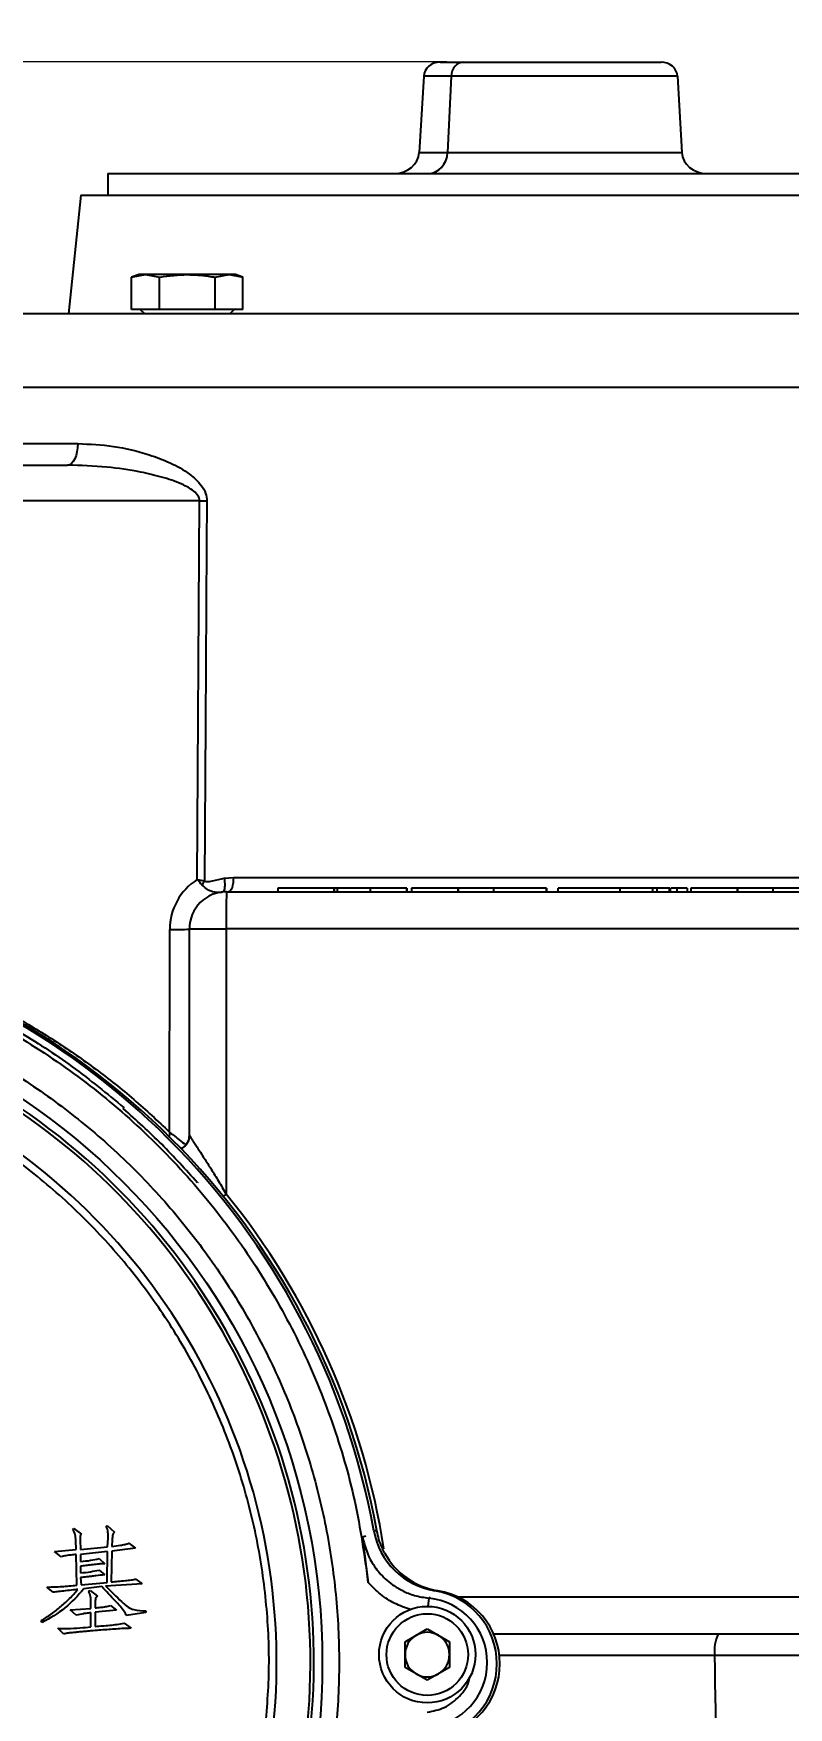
# Model space of a CAD drawing. Header units: millimetres. Extents: x 2055 to 5101, y 917 to 3070.
# Drawn here: x 2974.2 to 3076, y 2629.2 to 2854.7 of the extents above; entities that cross this region are included whole.
import ezdxf

# ---------------------------------------------------------------- set-up
doc = ezdxf.new("R2010")
doc.units = ezdxf.units.MM
doc.layers.add('AM_5', color=3, linetype='Continuous', lineweight=25)
doc.styles.add('SLDTEXTSTYLE1', font='txt.shx', dxfattribs={"width": 0.7, "bigfont": 'gbcbig.shx'})
doc.dimstyles.new('SLDDIMSTYLE12$0', dxfattribs={"dimtxt": 12, "dimasz": 10, "dimexe": 0, "dimexo": 0.0625, "dimgap": 0.875, "dimtad": 1, "dimdec": 1, "dimlfac": 1.8, "dimrnd": 1e-09, "dimzin": 12, "dimdsep": 46, "dimtxsty": 'SLDTEXTSTYLE1', "dimcen": 0.09, "dimdle": 8.16, "dimclrd": 3, "dimclre": 3, "dimadec": 0, "dimazin": 3, "dimtfac": 1, "dimtdec": 1, "dimtofl": 0, "dimtmove": 0, "dimatfit": 3, "dimfxl": 0, "dimfrac": 2, "dimtolj": 1, "dimlwd": 5, "dimlwe": 5, "dimarcsym": 0})

# ---------------------------------------------------------------- blocks, each defined once
blk = doc.blocks.new('*D55')
at = {"layer": 'AM_5', "color": 3, "lineweight": 5, "transparency": 16777216}
blk.add_line((2908.95, 2807.12), (2908.95, 2868.62), dxfattribs=at)
at = {"layer": 'AM_5', "color": 3, "linetype": 'Continuous', "lineweight": 5, "transparency": 16777216}
for p, q in [((2918.95, 2868.62), (3168.95, 2868.62)), ((3178.95, 2807.12), (3178.95, 2868.62))]:
    blk.add_line(p, q, dxfattribs=at)
at = {"layer": 'AM_5', "color": 3, "transparency": 16777216}
for points in [[(2918.95, 2870.28), (2918.95, 2866.95), (2908.95, 2868.62)], [(3168.95, 2870.28), (3168.95, 2866.95), (3178.95, 2868.62)]]:
    blk.add_solid(points, dxfattribs=at)
at = {"layer": 'Defpoints', "color": 0, "transparency": 16777216}
for p in [(3178.95, 2868.62), (2908.95, 2807.06), (3178.95, 2807.06)]:
    blk.add_point(p, dxfattribs=at)
at = {"layer": 'AM_5', "color": 0, "transparency": 16777216, "insert": (3043.95, 2883.21), "char_height": 12, "attachment_point": 5, "style": 'SLDTEXTSTYLE1'}
blk.add_mtext('\\A1;{\\H2.28571x;%%C270}', dxfattribs=at)
blk = doc.blocks.new('*D56')
at = {"layer": 'AM_5', "color": 3, "lineweight": 5, "transparency": 16777216}
blk.add_line((3029.97, 2850.88), (2635.57, 2850.88), dxfattribs=at)
at = {"layer": 'AM_5', "color": 3, "linetype": 'Continuous', "lineweight": 5, "transparency": 16777216}
for p, q in [((2635.57, 2840.88), (2635.57, 2527.09)), ((3041.65, 2517.09), (2635.57, 2517.09))]:
    blk.add_line(p, q, dxfattribs=at)
at = {"layer": 'AM_5', "color": 3, "transparency": 16777216}
for points in [[(2633.9, 2840.88), (2637.24, 2840.88), (2635.57, 2850.88)], [(2633.9, 2527.09), (2637.24, 2527.09), (2635.57, 2517.09)]]:
    blk.add_solid(points, dxfattribs=at)
at = {"layer": 'Defpoints', "color": 0, "transparency": 16777216}
for p in [(3030.03, 2850.88), (2635.57, 2517.09), (3041.71, 2517.09)]:
    blk.add_point(p, dxfattribs=at)
at = {"layer": 'AM_5', "color": 0, "transparency": 16777216, "insert": (2620.98, 2683.99), "char_height": 12, "attachment_point": 5, "rotation": 90, "style": 'SLDTEXTSTYLE1'}
blk.add_mtext('\\A1;{\\H2.28571x;335}', dxfattribs=at)

msp = doc.modelspace()

# ---------------------------------------------------------------- linework, layer by layer
at = {"color": 7, "linetype": 'Continuous', "lineweight": 25}
for p, q in [((3029.057, 2850.846), (3032.27, 2850.846)), ((3032.27, 2850.846), (3058.835, 2850.846)), ((3026.834, 2848.95), (3026.236, 2838.689)), ((3030.527, 2848.95), (3026.834, 2848.95)), ((3030.527, 2848.95), (3030.058, 2838.689)), ((3061.057, 2848.95), (3030.527, 2848.95)), ((3061.057, 2848.95), (3061.656, 2838.689)), ((3026.236, 2838.689), (3030.058, 2838.689)), ((3030.058, 2838.689), (3061.656, 2838.689)), ((2984.268, 2835.846), (2984.268, 2832.928)), ((2984.268, 2835.846), (2984.7, 2835.846)), ((2984.7, 2835.846), (3103.623, 2835.846)), ((2980.627, 2832.928), (2978.946, 2816.928)), ((2980.627, 2832.928), (3043.946, 2832.928)), ((3043.946, 2832.928), (3107.264, 2832.928)), ((2988.462, 2822.228), (2987.457, 2821.862)), ((2987.457, 2821.862), (2989.333, 2822.228)), ((2987.457, 2817.528), (2987.457, 2821.862)), ((2989.333, 2822.228), (2988.462, 2822.228)), ((2989.333, 2822.228), (2991.209, 2821.862)), ((2994.962, 2822.228), (2989.333, 2822.228)), ((2991.209, 2817.528), (2991.209, 2821.862)), ((3000.591, 2822.228), (2994.962, 2822.228)), ((2998.715, 2821.862), (3000.591, 2822.228)), ((2998.715, 2817.528), (2998.715, 2821.862)), ((3000.591, 2822.228), (3002.468, 2821.862)), ((3001.462, 2822.228), (3000.591, 2822.228)), ((3002.468, 2821.862), (3001.462, 2822.228)), ((3002.468, 2817.528), (3002.468, 2821.862)), ((3178.946, 2816.928), (2908.946, 2816.928)), ((2991.209, 2817.528), (2987.457, 2817.528)), ((2988.627, 2817.528), (2989.227, 2816.928)), ((2998.715, 2817.528), (2991.209, 2817.528)), ((3002.468, 2817.528), (2998.715, 2817.528)), ((3000.697, 2816.928), (3001.297, 2817.528)), ((2907.962, 2807.058), (3094.192, 2807.058)), ((2920.512, 2799.453), (2980.213, 2799.453)), ((2942.191, 2796.558), (2978.81, 2796.558)), ((2996.617, 2791.732), (2942.145, 2791.732)), ((2996.299, 2740.724), (2996.617, 2791.732)), ((2999.942, 2740.896), (3001.181, 2741.01)), ((3001.181, 2741.01), (3086.668, 2741.01)), ((3000.246, 2739.08), (3086.962, 2739.08)), ((3007.193, 2739.58), (3007.193, 2739.08)), ((3014.743, 2739.58), (3007.193, 2739.58)), ((3014.743, 2739.58), (3014.743, 2739.08)), ((3014.768, 2739.58), (3014.743, 2739.58)), ((3014.768, 2739.58), (3014.768, 2739.08)), ((3015.155, 2739.58), (3014.768, 2739.58)), ((3015.155, 2739.58), (3015.155, 2739.08)), ((3019.639, 2739.58), (3015.155, 2739.58)), ((3019.639, 2739.58), (3019.639, 2739.08)), ((3024.529, 2739.58), (3019.639, 2739.58)), ((3024.529, 2739.58), (3024.529, 2739.08)), ((3024.554, 2739.58), (3024.529, 2739.58)), ((3024.554, 2739.58), (3024.554, 2739.08)), ((3025.176, 2739.58), (3025.176, 2739.08)), ((3031.452, 2739.58), (3025.176, 2739.58)), ((3031.452, 2739.58), (3031.452, 2739.08)), ((3031.477, 2739.58), (3031.452, 2739.58)), ((3031.477, 2739.58), (3031.477, 2739.08)), ((3036.235, 2739.58), (3031.477, 2739.58)), ((3036.235, 2739.58), (3036.235, 2739.08)), ((3043.362, 2739.58), (3036.235, 2739.58)), ((3043.362, 2739.58), (3043.362, 2739.08)), ((3043.387, 2739.58), (3043.362, 2739.58)), ((3043.387, 2739.58), (3043.387, 2739.08)), ((3044.917, 2739.58), (3044.917, 2739.08)), ((3053.278, 2739.58), (3053.278, 2739.08)), ((3057.695, 2739.58), (3057.695, 2739.08)), ((3058.27, 2739.58), (3058.27, 2739.08)), ((3059.942, 2739.58), (3059.942, 2739.08)), ((3060.064, 2739.58), (3059.942, 2739.58)), ((3060.064, 2739.58), (3060.064, 2739.08)), ((3060.958, 2739.58), (3060.958, 2739.08)), ((3062.355, 2739.58), (3060.958, 2739.58)), ((3062.355, 2739.58), (3062.355, 2739.08)), ((3062.38, 2739.58), (3062.355, 2739.58)), ((3062.38, 2739.58), (3062.38, 2739.08)), ((3062.842, 2739.58), (3062.842, 2739.08)), ((3069.118, 2739.58), (3062.842, 2739.58)), ((3069.118, 2739.58), (3069.118, 2739.08)), ((3069.142, 2739.58), (3069.118, 2739.58)), ((3069.142, 2739.58), (3069.142, 2739.08)), ((3073.901, 2739.58), (3069.142, 2739.58)), ((3073.901, 2739.58), (3073.901, 2739.08)), ((3081.028, 2739.58), (3073.901, 2739.58)), ((2992.583, 2706.694), (2992.592, 2733.975)), ((2995.247, 2734.08), (3000.2, 2734.08)), ((2995.247, 2706.25), (2995.247, 2734.08)), ((3086.915, 2734.08), (3000.2, 2734.08)), ((3000.2, 2734.08), (3000.2, 2698.355)), ((2986.332, 2709.871), (2986.413, 2709.952)), ((2995.247, 2706.25), (2995.283, 2706.182)), ((2996.404, 2699.953), (2996.327, 2699.876)), ((2979.55, 2653.19), (2979.678, 2653.317)), ((2979.678, 2653.317), (2980.699, 2652.552)), ((2984.018, 2653.573), (2984.146, 2653.7)), ((2984.146, 2653.7), (2985.167, 2652.807)), ((3019.051, 2652.248), (3018.592, 2652.142)), ((3020.522, 2652.984), (3020.106, 2652.984)), ((2977.061, 2650.19), (2979.997, 2650.445)), ((2977.955, 2649.488), (2977.061, 2650.19)), ((2979.997, 2650.445), (2979.933, 2651.658)), ((2980.508, 2651.722), (2980.572, 2650.445)), ((2980.572, 2650.445), (2984.21, 2650.828)), ((2984.21, 2650.19), (2980.572, 2649.807)), ((2984.146, 2646.041), (2984.21, 2650.19)), ((2984.21, 2650.828), (2984.273, 2651.977)), ((2984.784, 2650.254), (2984.72, 2646.105)), ((2984.848, 2651.786), (2984.784, 2650.892)), ((2987.975, 2650.637), (2984.784, 2650.254)), ((2987.082, 2651.339), (2987.975, 2650.637)), ((2980.061, 2645.658), (2979.997, 2649.807)), ((2980.572, 2649.807), (2980.572, 2648.85)), ((2980.572, 2648.211), (2980.572, 2647.318)), ((2983.061, 2649.233), (2983.827, 2648.531)), ((2980.572, 2646.68), (2980.635, 2645.722)), ((2980.635, 2645.722), (2984.146, 2646.041)), ((2983.061, 2647.701), (2983.827, 2647.063)), ((2988.869, 2645.85), (2983.954, 2645.531)), ((2988.039, 2646.488), (2988.869, 2645.85)), ((2976.87, 2644.701), (2976.04, 2645.403)), ((2983.444, 2645.467), (2981.018, 2645.148)), ((2981.657, 2644.829), (2981.848, 2644.956)), ((2981.848, 2644.956), (2982.869, 2644.191)), ((2981.976, 2642.531), (2981.976, 2643.361)), ((3027.51, 2643.91), (3027.405, 2642.806)), ((3027.73, 2644.041), (3027.51, 2643.91)), ((3028.749, 2644.907), (3028.333, 2644.907)), ((3031.407, 2644.08), (3156.912, 2644.08)), ((2979.168, 2642.34), (2981.976, 2642.531)), ((2979.997, 2641.638), (2979.168, 2642.34)), ((2981.976, 2640.042), (2981.976, 2641.957)), ((2982.55, 2643.169), (2982.55, 2642.595)), ((2985.422, 2642.276), (2982.55, 2642.02)), ((2982.55, 2642.02), (2982.55, 2640.106)), ((2984.593, 2642.914), (2985.422, 2642.276)), ((2989.379, 2641.957), (2986.763, 2641.574)), ((2989.379, 2642.212), (2989.379, 2641.957)), ((2975.402, 2640.616), (2975.274, 2640.872)), ((2978.274, 2639.085), (2977.508, 2639.85)), ((2986.444, 2640.552), (2987.401, 2639.85)), ((3024.319, 2638.039), (3027.319, 2639.771)), ((3027.319, 2639.771), (3030.319, 2638.039)), ((3151.959, 2639.08), (3036.275, 2639.08)), ((3024.319, 2634.575), (3024.319, 2638.039)), ((3030.319, 2638.039), (3030.319, 2634.575)), ((3027.319, 2632.843), (3024.319, 2634.575)), ((3030.319, 2634.575), (3027.319, 2632.843)), ((3066.094, 2636.185), (3037.057, 2636.185))]:
    msp.add_line(p, q, dxfattribs=at)
at = {"color": 7, "linetype": 'Continuous', "lineweight": 25, "flags": 128}
for points in [[(2980.213, 2799.453), (2980.178, 2798.883), (2980.092, 2798.337), (2979.96, 2797.837), (2979.785, 2797.4), (2979.575, 2797.042), (2979.336, 2796.776), (2979.078, 2796.613), (2978.81, 2796.558)], [(2997.607, 2791.732), (2997.569, 2785.736), (2997.416, 2761.751), (2997.281, 2740.543)], [(3001.181, 2741.01), (3001.165, 2740.63), (3001.128, 2740.267), (3001.069, 2739.933), (3000.992, 2739.641), (3000.9, 2739.403), (3000.795, 2739.226), (3000.681, 2739.117), (3000.563, 2739.08)], [(2994.638, 2704.813), (2994.517, 2704.705), (2994.139, 2704.46)], [(3000.2, 2698.355), (2999.902, 2698.113), (2999.815, 2698.042)]]:
    msp.add_lwpolyline(points, dxfattribs=at)
at = {"color": 7, "linetype": 'Continuous', "lineweight": 25}
for centre, radius in [((2921.689, 2635.233), 91.48), ((3027.319, 2636.307), 6.5), ((3027.319, 2636.307), 5.5)]:
    msp.add_circle(centre, radius, dxfattribs=at)
for centre, radius, start, end in [((2997.112, 2873.133), 81.402, 269.65161, 270.34839), ((2991.642, 2743.379), 6.312, 327.47153, 333.29916), ((3000.247, 2734.08), 5, 90.00123, 180.00123), ((3135.305, 2735.33), 135.111, 178.40951, 180.53004), ((2921.727, 2635.06), 99.998, 10.32572, 79.67183), ((2922.144, 2635.06), 99.998, 10.32572, 79.67183), ((2992.952, 2779.086), 45.112, 269.5425, 272.91525), ((2921.689, 2635.233), 90.341, 353.64897, 186.35103), ((2921.689, 2635.233), 89.875, 353.64897, 186.35103), ((2921.689, 2635.233), 85.319, 353.33017, 186.66983), ((2993.247, 2706.25), 2, 314.08939, 0.00468), ((2922.343, 2635.058), 100.34, 8.89486, 39.11087), ((3029.943, 2654.777), 10, 190.32569, 260.73004), ((3030.36, 2654.776), 10, 208.40155, 260.73043), ((3026.689, 2635.233), 8.715, 275.40246, 84.59754), ((3026.725, 2635.058), 9.98, 279.27074, 80.72926), ((3027.141, 2635.058), 9.98, 279.27074, 80.72926), ((3027.319, 2636.307), 3, 120, 180), ((3027.319, 2636.307), 3, 60, 120), ((3027.319, 2636.307), 3, 0, 60), ((3071.098, 2636.873), 5.051, 154.09074, 187.8297), ((3027.319, 2636.307), 3, 180, 240), ((3027.319, 2636.307), 3, 300, 0), ((3027.319, 2636.307), 3, 240, 300)]:
    msp.add_arc(centre, radius, start, end, dxfattribs=at)
for centre, major_axis, ratio, start_param, end_param in [((3029.057, 2848.846), (2.226, 0), 0.8985911, 1.5707963, 3.0892328), ((3032.27, 2848.846), (0, 2), 0.8726727, 0, 1.5184364), ((3058.835, 2848.846), (2.226, 0), 0.8985911, 0.0523599, 1.5707963), ((3022.902, 2838.846), (3.339, 0), 0.8985911, 4.712389, 6.2308254), ((3027.443, 2838.846), (0, 3), 0.8726727, 3.1415927, 4.6600291), ((3064.99, 2838.846), (3.339, 0), 0.8985911, 3.1939525, 4.712389), ((3000.592, 2733.975), (5.273, 6.017), 0.999674, 1.2862569, 2.290243)]:
    msp.add_ellipse(centre, major_axis=major_axis, ratio=ratio, start_param=start_param, end_param=end_param, dxfattribs=at)
for points, knots in [([(2991.209, 2821.862), (2991.243, 2821.868), (2992.48, 2822.092), (2993.738, 2822.161), (2994.962, 2822.228)], [0, 0, 0, 0, 0.0269953, 1, 1, 1, 1]), ([(2994.962, 2822.228), (2995.903, 2822.188), (2997.162, 2822.134), (2998.401, 2821.917), (2998.715, 2821.862)], [0, 0, 0, 0, 0.7469333, 1, 1, 1, 1]), ([(2980.213, 2799.453), (2981.816, 2799.381), (2985.021, 2799.238), (2989.199, 2798.212), (2992.656, 2796.943), (2995.073, 2795.596), (2996.699, 2794.146), (2997.492, 2792.841), (2997.572, 2792.073), (2997.607, 2791.732)], [0, 0, 0, 0, 0.2471586, 0.4942516, 0.6433281, 0.7917771, 0.8949186, 0.9533643, 1, 1, 1, 1]), ([(2996.617, 2791.732), (2996.605, 2791.862), (2996.584, 2792.082), (2996.352, 2792.562), (2995.62, 2793.3), (2993.926, 2794.181), (2991.489, 2794.993), (2988.104, 2795.765), (2983.859, 2796.401), (2980.582, 2796.503), (2978.81, 2796.558)], [0, 0, 0, 0, 0.0195506, 0.0331429, 0.0802921, 0.1758879, 0.3265534, 0.4794068, 0.7186286, 1, 1, 1, 1]), ([(2996.964, 2739.985), (2996.749, 2740.228), (2996.531, 2740.473), (2996.301, 2740.721), (2996.299, 2740.724)], [0, 0, 0, 0, 0.988646, 1, 1, 1, 1]), ([(2996.299, 2740.724), (2996.302, 2740.724), (2996.635, 2740.661), (2996.96, 2740.602), (2997.281, 2740.543)], [0, 0, 0, 0, 0.0113379, 1, 1, 1, 1]), ([(2997.281, 2740.543), (2997.355, 2740.519), (2997.709, 2740.403), (2998.621, 2740.644), (2999.425, 2740.797), (2999.942, 2740.896)], [0, 0, 0, 0, 0.0857974, 0.4114987, 1, 1, 1, 1]), ([(2999.942, 2740.896), (2999.971, 2740.654), (3000.029, 2740.169), (2999.995, 2739.557), (2999.876, 2739.117), (2999.736, 2739.038), (2999.666, 2738.998)], [0, 0, 0, 0, 0.2500015, 0.500002, 0.7500015, 1, 1, 1, 1]), ([(2999.666, 2738.998), (2999.253, 2738.981), (2998.632, 2738.955), (2997.658, 2739.349), (2997.196, 2739.772), (2996.964, 2739.985)], [0, 0, 0, 0, 0.498626, 0.748287, 1, 1, 1, 1]), ([(3053.278, 2739.58), (3052.575, 2739.58), (3051.169, 2739.58), (3049.211, 2739.58), (3047.645, 2739.58), (3046.26, 2739.58), (3045.146, 2739.58), (3045.024, 2739.58), (3044.968, 2739.58)], [0, 0, 0, 0, 0.1292458, 0.2582816, 0.3873313, 0.5166242, 0.7750014, 1, 1, 1, 1]), ([(3057.695, 2739.58), (3057.336, 2739.58), (3056.618, 2739.58), (3055.111, 2739.58), (3053.973, 2739.58), (3053.278, 2739.58)], [0, 0, 0, 0, 0.2802018, 0.5601492, 1, 1, 1, 1]), ([(3058.27, 2739.58), (3058.146, 2739.58), (3057.925, 2739.58), (3057.766, 2739.58), (3057.695, 2739.58)], [0, 0, 0, 0, 0.5575041, 1, 1, 1, 1]), ([(3059.942, 2739.58), (3059.629, 2739.58), (3059.069, 2739.58), (3058.514, 2739.58), (3058.27, 2739.58)], [0, 0, 0, 0, 0.5605094, 1, 1, 1, 1]), ([(3060.958, 2739.58), (3060.805, 2739.58), (3060.496, 2739.58), (3060.215, 2739.58), (3060.187, 2739.58), (3060.182, 2739.58)], [0, 0, 0, 0, 0.4465927, 0.894873, 1, 1, 1, 1]), ([(2942.798, 2732.897), (2944.616, 2732.526), (2949.159, 2731.599), (2956.315, 2729.325), (2964.21, 2726.167), (2971.236, 2722.608), (2977.363, 2718.91), (2982.68, 2715.207), (2987.796, 2711.166), (2990.988, 2708.185), (2992.583, 2706.694)], [0, 0, 0, 0, 0.0975887, 0.2437225, 0.3941025, 0.5444826, 0.6574031, 0.7703236, 0.8851618, 1, 1, 1, 1]), ([(3005.405, 2625.444), (3005.656, 2628.339), (3006.163, 2634.178), (3005.761, 2643.036), (3004.478, 2651.898), (3002.228, 2660.624), (2999.065, 2669.059), (2995.044, 2677.065), (2990.254, 2684.517), (2984.767, 2691.365), (2978.603, 2697.61), (2971.757, 2703.233), (2964.273, 2708.157), (2956.262, 2712.278), (2947.857, 2715.526), (2939.204, 2717.83), (2930.453, 2719.258), (2924.594, 2719.433), (2921.689, 2719.52)], [0, 0, 0, 0, 0.0612816, 0.1235957, 0.1866179, 0.25, 0.3133821, 0.3764043, 0.4387184, 0.5, 0.5612816, 0.6235957, 0.6866179, 0.75, 0.8133821, 0.8764043, 0.9387184, 1, 1, 1, 1]), ([(2992.583, 2706.694), (2992.583, 2706.69), (2992.582, 2706.682), (2992.581, 2706.669), (2992.579, 2706.653), (2992.577, 2706.631), (2992.573, 2706.596), (2992.567, 2706.542), (2992.559, 2706.459), (2992.545, 2706.328), (2992.528, 2706.166), (2992.514, 2706.046), (2992.508, 2705.988)], [0, 0, 0, 0, 0.0160629, 0.0350859, 0.0542719, 0.0839567, 0.1299005, 0.2010605, 0.3114552, 0.4833594, 0.7534512, 1, 1, 1, 1]), ([(2992.583, 2706.694), (2992.586, 2706.692), (2992.593, 2706.687), (2992.603, 2706.679), (2992.616, 2706.669), (2992.634, 2706.655), (2992.661, 2706.633), (2992.703, 2706.6), (2992.769, 2706.548), (2992.872, 2706.467), (2993.035, 2706.339), (2993.301, 2706.129), (2993.828, 2705.714), (2994.398, 2705.265), (2994.707, 2705.027), (2994.791, 2704.962)], [0, 0, 0, 0, 0.0037041, 0.0080975, 0.0125246, 0.0193728, 0.0299691, 0.0463741, 0.0718081, 0.111377, 0.1734656, 0.2730827, 0.4438375, 0.8493193, 1, 1, 1, 1]), ([(2994.636, 2704.831), (2994.532, 2704.718), (2994.404, 2704.578), (2994.141, 2704.492), (2994.088, 2704.476)], [0, 0, 0, 0, 0.8023421, 1, 1, 1, 1]), ([(2995.282, 2706.184), (2995.246, 2705.971), (2995.191, 2705.637), (2994.958, 2705.179), (2994.779, 2704.969), (2994.686, 2704.861)], [0, 0, 0, 0, 0.4634369, 0.7234421, 1, 1, 1, 1]), ([(2995.283, 2706.182), (2995.283, 2706.182), (2995.296, 2706.157), (2995.406, 2705.988), (2995.614, 2705.674), (2995.915, 2705.222), (2996.29, 2704.655), (2996.741, 2703.967), (2997.377, 2702.986), (2998.199, 2701.687), (2999.194, 2700.068), (2999.858, 2698.938), (3000.2, 2698.355)], [0, 0, 0, 0, 0.0016797, 0.0649717, 0.1327393, 0.2065082, 0.2857099, 0.3737676, 0.4712733, 0.6396437, 0.8141799, 1, 1, 1, 1]), ([(2979.933, 2651.658), (2979.917, 2651.926), (2979.885, 2652.461), (2979.662, 2652.947), (2979.55, 2653.19)], [0, 0, 0, 0, 0.5014294, 1, 1, 1, 1]), ([(2980.699, 2652.552), (2980.681, 2652.545), (2980.645, 2652.533), (2980.588, 2652.482), (2980.528, 2652.361), (2980.485, 2652.099), (2980.499, 2651.873), (2980.508, 2651.722)], [0, 0, 0, 0, 0.0627384, 0.1251056, 0.2501602, 0.4999525, 1, 1, 1, 1]), ([(2984.273, 2651.977), (2984.28, 2652.25), (2984.291, 2652.663), (2984.206, 2653.21), (2984.08, 2653.454), (2984.018, 2653.573)], [0, 0, 0, 0, 0.5004867, 0.7563958, 1, 1, 1, 1]), ([(2985.167, 2652.807), (2985.126, 2652.783), (2985.044, 2652.735), (2984.949, 2652.57), (2984.858, 2652.254), (2984.852, 2651.973), (2984.848, 2651.786)], [0, 0, 0, 0, 0.1246065, 0.249783, 0.4997551, 1, 1, 1, 1]), ([(3021.564, 2650.02), (3021.446, 2650.251), (3021.15, 2650.832), (3020.777, 2651.819), (3020.608, 2652.594), (3020.522, 2652.984)], [0, 0, 0, 0, 0.2461834, 0.6204204, 1, 1, 1, 1]), ([(2984.784, 2650.892), (2985.174, 2650.94), (2985.758, 2651.012), (2986.436, 2651.123), (2986.754, 2651.198), (2986.895, 2651.241), (2986.966, 2651.262), (2987.026, 2651.29), (2987.063, 2651.323), (2987.082, 2651.339)], [0, 0, 0, 0, 0.49996, 0.749982, 0.8747254, 0.9164061, 0.9376784, 0.9687122, 1, 1, 1, 1]), ([(3019.363, 2646.023), (3019.243, 2647.091), (3019.002, 2649.237), (3018.729, 2651.171), (3018.592, 2652.142)], [0, 0, 0, 0, 0.4975573, 1, 1, 1, 1]), ([(3018.592, 2652.142), (3018.867, 2651.108), (3019.238, 2649.715), (3020.192, 2648.181), (3020.871, 2647.301), (3021.686, 2646.462), (3022.705, 2645.636), (3024.016, 2644.853), (3025.645, 2644.191), (3026.869, 2644.007), (3027.51, 2643.91)], [0, 0, 0, 0, 0.2442906, 0.329037, 0.4144904, 0.500125, 0.5979935, 0.7157718, 0.8510735, 1, 1, 1, 1]), ([(2979.997, 2649.807), (2979.754, 2649.779), (2979.289, 2649.725), (2978.603, 2649.647), (2978.17, 2649.541), (2977.955, 2649.488)], [0, 0, 0, 0, 0.3550758, 0.6787643, 1, 1, 1, 1]), ([(2980.572, 2648.85), (2981.027, 2648.894), (2981.865, 2648.974), (2982.686, 2649.152), (2983.061, 2649.233)], [0, 0, 0, 0, 0.5444227, 1, 1, 1, 1]), ([(2983.827, 2648.531), (2983.656, 2648.53), (2983.328, 2648.53), (2982.72, 2648.471), (2982.042, 2648.396), (2981.284, 2648.305), (2980.808, 2648.243), (2980.572, 2648.211)], [0, 0, 0, 0, 0.15654374, 0.3002265, 0.55985572, 0.78134838, 1, 1, 1, 1]), ([(2976.04, 2645.403), (2976.712, 2645.42), (2978.055, 2645.455), (2979.392, 2645.591), (2980.061, 2645.658)], [0, 0, 0, 0, 0.4998338, 1, 1, 1, 1]), ([(2980.572, 2647.318), (2981.027, 2647.362), (2981.865, 2647.442), (2982.686, 2647.62), (2983.061, 2647.701)], [0, 0, 0, 0, 0.54442273, 1, 1, 1, 1]), ([(2983.827, 2647.063), (2983.429, 2647.014), (2982.928, 2646.954), (2982.398, 2646.889), (2982.258, 2646.872), (2982.217, 2646.868), (2982.111, 2646.855), (2981.835, 2646.824), (2981.293, 2646.762), (2980.843, 2646.711), (2980.572, 2646.68)], [0, 0, 0, 0, 0.3664455, 0.4623341, 0.4884448, 0.4960418, 0.4999998, 0.5858417, 0.75, 1, 1, 1, 1]), ([(2983.954, 2645.531), (2984.091, 2645.399), (2984.885, 2644.632), (2985.867, 2643.672), (2986.946, 2642.663), (2987.991, 2642.243), (2988.824, 2642.224), (2989.379, 2642.212)], [0, 0, 0, 0, 0.0858222, 0.500579, 0.6255537, 0.7499526, 1, 1, 1, 1]), ([(2984.72, 2646.105), (2985.031, 2646.133), (2985.661, 2646.19), (2986.565, 2646.274), (2987.258, 2646.357), (2987.735, 2646.42), (2987.938, 2646.465), (2988.039, 2646.488)], [0, 0, 0, 0, 0.2800254, 0.5679935, 0.8139788, 0.90683, 1, 1, 1, 1]), ([(3025.041, 2642.365), (3024.331, 2642.619), (3022.904, 2643.129), (3020.963, 2644.375), (3019.897, 2645.472), (3019.363, 2646.023)], [0, 0, 0, 0, 0.3300361, 0.66399882, 1, 1, 1, 1]), ([(2975.274, 2640.872), (2975.73, 2641.165), (2976.643, 2641.751), (2977.922, 2642.757), (2979.127, 2643.852), (2979.835, 2644.673), (2980.189, 2645.084)], [0, 0, 0, 0, 0.2500184, 0.50003, 0.7500152, 1, 1, 1, 1]), ([(2981.018, 2645.148), (2980.202, 2644.246), (2978.568, 2642.44), (2976.457, 2641.225), (2975.402, 2640.616)], [0, 0, 0, 0, 0.49972606, 1, 1, 1, 1]), ([(2980.189, 2645.084), (2979.998, 2645.064), (2979.444, 2645.005), (2978.873, 2644.941), (2978.203, 2644.868), (2977.65, 2644.807), (2977.115, 2644.734), (2976.87, 2644.701)], [0, 0, 0, 0, 0.1726098, 0.5000206, 0.5157116, 0.7774565, 1, 1, 1, 1]), ([(2981.976, 2643.361), (2981.967, 2643.615), (2981.954, 2643.995), (2981.843, 2644.495), (2981.719, 2644.718), (2981.657, 2644.829)], [0, 0, 0, 0, 0.5002034, 0.7503812, 1, 1, 1, 1]), ([(2982.869, 2644.191), (2982.828, 2644.166), (2982.747, 2644.118), (2982.636, 2643.961), (2982.528, 2643.644), (2982.541, 2643.359), (2982.55, 2643.169)], [0, 0, 0, 0, 0.1249641, 0.2504056, 0.5000303, 1, 1, 1, 1]), ([(2986.763, 2641.574), (2986.665, 2641.756), (2986.271, 2642.487), (2985.063, 2643.724), (2984.042, 2644.823), (2983.444, 2645.467)], [0, 0, 0, 0, 0.1204989, 0.4845828, 1, 1, 1, 1]), ([(2981.976, 2641.957), (2981.748, 2641.924), (2981.452, 2641.882), (2981.122, 2641.835), (2980.688, 2641.772), (2980.325, 2641.701), (2979.997, 2641.638)], [0, 0, 0, 0, 0.3449558, 0.4462952, 0.5002092, 1, 1, 1, 1]), ([(2982.55, 2642.595), (2982.798, 2642.623), (2983.267, 2642.676), (2983.955, 2642.748), (2984.381, 2642.859), (2984.593, 2642.914)], [0, 0, 0, 0, 0.3619719, 0.6841185, 1, 1, 1, 1]), ([(2977.508, 2639.85), (2977.941, 2639.834), (2978.935, 2639.797), (2980.425, 2639.91), (2981.48, 2640), (2981.976, 2640.042)], [0, 0, 0, 0, 0.289978, 0.6665707, 1, 1, 1, 1]), ([(2987.401, 2639.85), (2987.059, 2639.841), (2986.386, 2639.823), (2985.379, 2639.754), (2984.355, 2639.683), (2983.325, 2639.604), (2982.376, 2639.524), (2981.534, 2639.456), (2980.796, 2639.39), (2980.102, 2639.324), (2979.494, 2639.261), (2978.889, 2639.201), (2978.5, 2639.127), (2978.274, 2639.085)], [0, 0, 0, 0, 0.111912, 0.2203794, 0.3303488, 0.4480332, 0.5586453, 0.6421864, 0.7244882, 0.8011937, 0.8704803, 0.9246662, 1, 1, 1, 1]), ([(2982.55, 2640.106), (2982.876, 2640.131), (2983.528, 2640.181), (2984.505, 2640.269), (2985.483, 2640.354), (2986.124, 2640.486), (2986.444, 2640.552)], [0, 0, 0, 0, 0.2501141, 0.5002263, 0.7503325, 1, 1, 1, 1]), ([(3081.196, 2636.185), (3080.732, 2636.188), (3079.795, 2636.196), (3077.969, 2636.202), (3075.89, 2636.206), (3073.586, 2636.206), (3071.141, 2636.202), (3068.612, 2636.196), (3066.933, 2636.188), (3066.094, 2636.185)], [0, 0, 0, 0, 0.1404807, 0.2837071, 0.4269332, 0.5702047, 0.7134763, 0.856738, 1, 1, 1, 1]), ([(3068.034, 2517.058), (3067.694, 2537.151), (3067.023, 2576.859), (3066.401, 2616.569), (3066.094, 2636.185)], [0, 0, 0, 0, 0.50602862, 1, 1, 1, 1]), ([(3027.321, 2628.548), (3028.111, 2628.704), (3029.747, 2629.03), (3031.725, 2630.626), (3032.878, 2632.172), (3033.031, 2633.139), (3033.05, 2633.264)], [0, 0, 0, 0, 0.3027449, 0.6273546, 0.9519642, 1, 1, 1, 1])]:
    msp.add_open_spline(points, degree=3, knots=knots, dxfattribs=at)
for points in [[(2932.479, 2732.907), (2936.13, 2732.383), (2943.434, 2731.335), (2954.077, 2728.215), (2964.32, 2724.007), (2974.021, 2718.652), (2983.06, 2712.247), (2991.322, 2704.866), (2998.703, 2696.604), (3005.108, 2687.565), (3010.463, 2677.864), (3014.671, 2667.621), (3017.791, 2656.978), (3018.839, 2649.674), (3019.363, 2646.023)], [(2938.717, 2732.653), (2941.631, 2732.065), (2947.459, 2730.89), (2955.953, 2728.137), (2964.182, 2724.69), (2972.053, 2720.489), (2979.554, 2715.644), (2984.147, 2711.87), (2986.443, 2709.983)], [(2921.689, 2728.974), (2924.757, 2728.887), (2930.892, 2728.713), (2940.006, 2727.31), (2948.944, 2725.084), (2957.62, 2721.977), (2965.949, 2718.038), (2973.852, 2713.301), (2981.253, 2707.812), (2988.08, 2701.624), (2994.268, 2694.797), (2999.757, 2687.397), (3004.494, 2679.493), (3008.433, 2671.164), (3011.537, 2662.489), (3013.776, 2653.551), (3015.128, 2644.436), (3015.58, 2635.233), (3015.128, 2626.03), (3013.776, 2616.916), (3011.537, 2607.978), (3008.433, 2599.303), (3004.494, 2590.973), (2999.757, 2583.07), (2994.268, 2575.669), (2988.08, 2568.842), (2981.253, 2562.655), (2973.852, 2557.166), (2965.949, 2552.429), (2957.62, 2548.49), (2948.944, 2545.382), (2940.006, 2543.157), (2930.892, 2541.754), (2924.757, 2541.58), (2921.689, 2541.493)], [(2996.327, 2699.876), (2994.751, 2701.631), (2991.598, 2705.142), (2988.087, 2708.295), (2986.332, 2709.871)]]:
    msp.add_open_spline(points, degree=3, dxfattribs=at)

# ---------------------------------------------------------------- dimensions: what is measured, and where the dimension line sits
at = {"layer": 'AM_5'}
dim = msp.add_linear_dim(base=(3178.946, 2868.617), p1=(2908.946, 2807.058), p2=(3178.946, 2807.058), text='{\\H2.28571x;%%C270}', dimstyle='SLDDIMSTYLE12$0', override={"dimlfac": 1}, dxfattribs=at)
dim.commit()
dim.dimension.update_dxf_attribs({"geometry": '*D55', "text_midpoint": (3043.946, 2883.207)})
dim = msp.add_linear_dim(base=(2635.57, 2517.093), p1=(3030.032, 2850.879), p2=(3041.708, 2517.093), angle=90, text='{\\H2.28571x;335}', dimstyle='SLDDIMSTYLE12$0', override={"dimlfac": 1}, dxfattribs=at)
dim.commit()
dim.dimension.update_dxf_attribs({"geometry": '*D56', "text_midpoint": (2620.981, 2683.986)})

doc.saveas('drawing.dxf')
